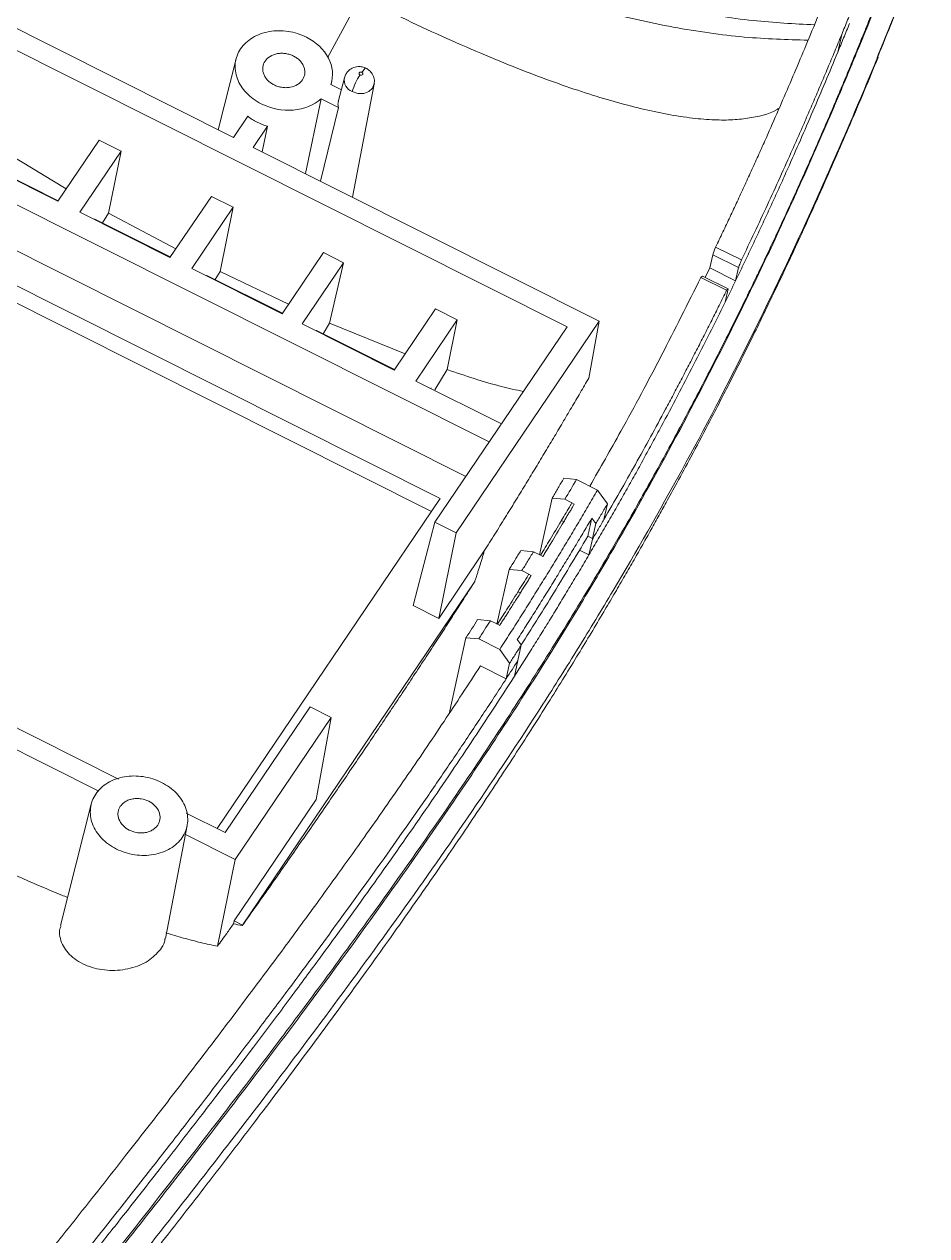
# Model space of a CAD drawing. Header units: inches. Extents: x 1631 to 3663, y 1126 to 1454.
# Drawn here: x 2028.72 to 2062.7, y 1239.83 to 1285.43 of the extents above; entities that cross this region are included whole.
import ezdxf

# ---------------------------------------------------------------- set-up
doc = ezdxf.new("R2010")
doc.units = ezdxf.units.IN
doc.header["$LTSCALE"] = 15

msp = doc.modelspace()

# ---------------------------------------------------------------- linework, layer by layer
at = {"color": 7, "linetype": 'Continuous', "lineweight": 15}
for p, q in [((2036.601, 1281.169), (2023.566, 1287.713)), ((2023.947, 1286.697), (2049.161, 1274.04)), ((2059.503, 1285.052), (2059.353, 1284.38)), ((2036.699, 1284.131), (2036.022, 1281.459)), ((2060.862, 1284.212), (2060.856, 1284.192)), ((2040.78, 1283.421), (2040.549, 1282.511)), ((2040.268, 1283.168), (2040.665, 1282.968)), ((2040.278, 1283.163), (2040.31, 1283.327)), ((2041.081, 1278.92), (2041.9, 1283.172)), ((2039.31, 1279.809), (2039.9, 1282.624)), ((2039.9, 1282.624), (2040.556, 1282.295)), ((2046.23, 1269.708), (2021.596, 1282.074)), ((2039.88, 1279.523), (2040.556, 1282.295)), ((2037.141, 1281.967), (2036.601, 1281.169)), ((2037.339, 1280.798), (2037.879, 1281.596)), ((2037.879, 1281.596), (2037.684, 1280.625)), ((2027.744, 1280.779), (2030.306, 1279.235)), ((2031.549, 1281.072), (2029.991, 1278.769)), ((2030.812, 1278.357), (2032.37, 1280.66)), ((2031.549, 1281.072), (2032.37, 1280.66)), ((2032.37, 1280.66), (2031.893, 1278.317)), ((2037.339, 1280.798), (2050.374, 1274.254)), ((2021.274, 1280.494), (2045.35, 1268.408)), ((2029.991, 1278.769), (2026.593, 1280.475)), ((2027.164, 1280.215), (2030.004, 1278.79)), ((2021.884, 1278.872), (2044.385, 1267.575)), ((2035.768, 1278.954), (2034.21, 1276.651)), ((2035.768, 1278.954), (2036.589, 1278.542)), ((2034.21, 1276.651), (2030.812, 1278.357)), ((2035.031, 1276.239), (2036.589, 1278.542)), ((2036.589, 1278.542), (2036.096, 1276.12)), ((2021.753, 1278.287), (2044.057, 1267.09)), ((2031.37, 1278.077), (2031.383, 1278.097)), ((2031.383, 1278.097), (2034.223, 1276.672)), ((2031.672, 1277.952), (2031.893, 1278.317)), ((2031.893, 1278.317), (2034.429, 1276.976)), ((2055.726, 1276.56), (2054.756, 1277.046)), ((2039.987, 1276.836), (2038.429, 1274.533)), ((2039.987, 1276.836), (2040.749, 1276.454)), ((2054.536, 1276.259), (2054.647, 1276.757)), ((2054.647, 1276.757), (2055.617, 1276.271)), ((2038.429, 1274.533), (2035.031, 1276.239)), ((2036.096, 1276.12), (2035.915, 1275.822)), ((2036.096, 1276.12), (2038.673, 1274.894)), ((2039.191, 1274.151), (2040.749, 1276.454)), ((2040.749, 1276.454), (2040.223, 1274.182)), ((2054.363, 1275.902), (2054.536, 1276.259)), ((2055.506, 1275.772), (2054.536, 1276.259)), ((2055.617, 1276.271), (2055.506, 1275.772)), ((2035.589, 1275.959), (2035.602, 1275.979)), ((2035.602, 1275.979), (2038.442, 1274.554)), ((2054.2, 1275.904), (2055.17, 1275.417)), ((2055.227, 1275.469), (2054.257, 1275.955)), ((2055.117, 1274.973), (2055.227, 1275.469)), ((2055.17, 1275.417), (2055.227, 1275.469)), ((2044.206, 1274.718), (2042.648, 1272.415)), ((2044.206, 1274.718), (2045.027, 1274.306)), ((2043.469, 1272.003), (2045.027, 1274.306)), ((2045.027, 1274.306), (2044.646, 1272.432)), ((2050.374, 1274.254), (2044.985, 1266.288)), ((2049.98, 1272.116), (2050.374, 1274.254)), ((2042.648, 1272.415), (2039.191, 1274.151)), ((2039.709, 1273.891), (2039.723, 1273.911)), ((2039.723, 1273.911), (2042.661, 1272.436)), ((2040.223, 1274.182), (2039.978, 1273.782)), ((2040.223, 1274.182), (2043.062, 1273.028)), ((2049.161, 1274.04), (2044.187, 1266.688)), ((2044.646, 1272.432), (2044.187, 1271.67)), ((2043.469, 1272.003), (2046.689, 1270.387)), ((2044.027, 1271.723), (2044.041, 1271.743)), ((2049.038, 1268.342), (2049.516, 1268.297)), ((2049.516, 1268.297), (2050.307, 1267.9)), ((2050.307, 1267.9), (2050.683, 1267.382)), ((2044.385, 1267.575), (2035.984, 1255.157)), ((2048.601, 1267.594), (2048.126, 1265.464)), ((2048.601, 1267.594), (2048.619, 1267.624)), ((2049.079, 1267.55), (2048.601, 1267.594)), ((2049.344, 1267.417), (2049.079, 1267.55)), ((2049.432, 1267.372), (2049.344, 1267.416)), ((2050.683, 1267.382), (2050.551, 1266.791)), ((2043.368, 1263.549), (2044.187, 1266.688)), ((2044.187, 1266.688), (2044.985, 1266.288)), ((2049.036, 1266.704), (2048.949, 1266.747)), ((2050.245, 1266.636), (2050.093, 1266.837)), ((2050.245, 1266.636), (2050.12, 1266.075)), ((2044.985, 1266.288), (2044.329, 1263.067)), ((2050.12, 1266.075), (2049.945, 1266.163)), ((2050.114, 1266.045), (2049.982, 1265.455)), ((2050.12, 1266.075), (2050.114, 1266.045)), ((2032.27, 1257.021), (2014.647, 1265.869)), ((2044.329, 1263.067), (2046.046, 1265.605)), ((2047.419, 1265.623), (2047.897, 1265.578)), ((2049.626, 1265.634), (2049.982, 1265.455)), ((2047.897, 1265.578), (2048.163, 1265.445)), ((2048.163, 1265.445), (2048.25, 1265.401)), ((2031.536, 1256.566), (2014.586, 1265.075)), ((2046.981, 1264.909), (2046.523, 1262.853)), ((2046.981, 1264.909), (2046.993, 1264.928)), ((2047.459, 1264.865), (2046.981, 1264.909)), ((2047.723, 1264.732), (2047.459, 1264.865)), ((2047.812, 1264.687), (2047.723, 1264.731)), ((2036.939, 1251.522), (2045.685, 1264.45)), ((2047.315, 1264.072), (2047.305, 1264.057)), ((2047.402, 1264.029), (2047.315, 1264.072)), ((2043.368, 1263.549), (2044.329, 1263.067)), ((2045.795, 1263.022), (2046.273, 1262.978)), ((2046.273, 1262.978), (2046.538, 1262.845)), ((2046.538, 1262.845), (2046.625, 1262.801)), ((2045.355, 1262.337), (2044.717, 1259.478)), ((2045.834, 1262.293), (2045.355, 1262.337)), ((2045.356, 1262.339), (2045.362, 1262.349)), ((2046.625, 1261.896), (2045.834, 1262.293)), ((2047.439, 1262.066), (2047.288, 1262.269)), ((2047.308, 1261.478), (2047.439, 1262.066)), ((2046.999, 1261.381), (2046.625, 1261.896)), ((2047.177, 1260.889), (2047.308, 1261.478)), ((2045.901, 1261.278), (2046.868, 1260.793)), ((2046.868, 1260.792), (2046.999, 1261.381)), ((2039.487, 1259.742), (2036.284, 1255.007)), ((2040.285, 1259.342), (2039.487, 1259.742)), ((2036.665, 1253.991), (2040.285, 1259.342)), ((2039.714, 1256.246), (2040.285, 1259.342)), ((2031.247, 1256.076), (2030.089, 1251.506)), ((2036.625, 1251.68), (2039.714, 1256.246)), ((2036.284, 1255.007), (2034.822, 1255.74)), ((2034.039, 1251.022), (2034.857, 1255.272)), ((2036.665, 1253.991), (2034.792, 1254.932)), ((2036.002, 1250.724), (2036.665, 1253.991)), ((2036.625, 1251.68), (2036.601, 1251.569)), ((2036.939, 1251.522), (2036.625, 1251.68)), ((2036.935, 1251.503), (2036.939, 1251.523))]:
    msp.add_line(p, q, dxfattribs=at)
at = {"color": 8, "linetype": 'Continuous', "lineweight": 15}
msp.add_line((2041.371, 1286.453), (2040.153, 1284.19), dxfattribs=at)
at = {"color": 8, "linetype": 'Continuous', "lineweight": 15, "flags": 128}
for points in [[(2041.436, 1283.625), (2041.479, 1283.685), (2041.518, 1283.731), (2041.551, 1283.763), (2041.578, 1283.778), (2041.595, 1283.778)], [(2041.906, 1283.219), (2041.904, 1283.201), (2041.842, 1283.033), (2041.703, 1282.903), (2041.508, 1282.832), (2041.288, 1282.83), (2041.075, 1282.897)]]:
    msp.add_lwpolyline(points, dxfattribs=at)
at = {"color": 8, "linetype": 'Continuous', "lineweight": 15}
msp.add_arc((2041.242, 1283.336), 0.469, 169.3082, 249.1166, dxfattribs=at)
at = {"color": 7, "linetype": 'Continuous', "lineweight": 15}
msp.add_arc((2043.219, 1282.277), 2.232, 146.0039, 163.8631, dxfattribs=at)
for points, knots in [([(2027.676, 1300.969), (2028.365, 1300.246), (2029.744, 1298.798), (2032.047, 1296.739), (2034.488, 1294.791), (2037.061, 1292.98), (2039.731, 1291.325), (2042.473, 1289.844), (2045.254, 1288.553), (2048.046, 1287.465), (2050.819, 1286.592), (2053.538, 1285.951), (2056.115, 1285.532), (2057.713, 1285.451), (2058.477, 1285.412)], [0, 0, 0, 0, 0.0840705, 0.1680946, 0.251991, 0.3358537, 0.419806, 0.5036376, 0.5874824, 0.6714352, 0.7552858, 0.8391966, 0.9232158, 1, 1, 1, 1]), ([(2058.235, 1284.834), (2057.442, 1284.857), (2055.801, 1284.906), (2053.171, 1285.29), (2050.417, 1285.903), (2047.614, 1286.759), (2044.796, 1287.839), (2041.993, 1289.134), (2039.237, 1290.63), (2036.557, 1292.309), (2033.983, 1294.153), (2031.548, 1296.144), (2029.258, 1298.254), (2027.894, 1299.741), (2027.211, 1300.485)], [0, 0, 0, 0, 0.078363, 0.162202, 0.245976, 0.329684, 0.413495, 0.497196, 0.580884, 0.664696, 0.748417, 0.83218, 0.916028, 1, 1, 1, 1]), ([(2061.97, 1289.252), (2061.885, 1289.028), (2061.714, 1288.579), (2061.454, 1287.905), (2061.19, 1287.23), (2060.924, 1286.553), (2060.653, 1285.875), (2060.379, 1285.195), (2060.194, 1284.742), (2060.101, 1284.515)], [0, 0, 0, 0, 0.1408607, 0.2823016, 0.4243696, 0.567116, 0.710596, 0.8548692, 1, 1, 1, 1]), ([(2060.837, 1284.185), (2061.172, 1285.008), (2061.801, 1286.554), (2062.402, 1288.118), (2062.684, 1288.849)], [0, 0, 0, 0, 0.532335, 1, 1, 1, 1]), ([(2062.705, 1288.874), (2062.606, 1288.616), (2062.408, 1288.098), (2062.107, 1287.322), (2061.802, 1286.546), (2061.493, 1285.768), (2061.18, 1284.99), (2060.968, 1284.472), (2060.862, 1284.212)], [0, 0, 0, 0, 0.165123, 0.33076, 0.496983, 0.663873, 0.831514, 1, 1, 1, 1]), ([(2057.15, 1282.28), (2057.115, 1282.256), (2056.798, 1282.046), (2056.16, 1281.91), (2055.323, 1281.821), (2054.589, 1281.829), (2053.747, 1281.907), (2052.817, 1282.06), (2051.824, 1282.28), (2050.789, 1282.557), (2049.688, 1282.898), (2048.522, 1283.303), (2047.255, 1283.784), (2045.89, 1284.344), (2044.431, 1284.984), (2042.917, 1285.687), (2041.893, 1286.195), (2041.371, 1286.453)], [0, 0, 0, 0, 0.010842, 0.098935, 0.144435, 0.192353, 0.246745, 0.307527, 0.367166, 0.430113, 0.496581, 0.566753, 0.640783, 0.725213, 0.813147, 0.904707, 1, 1, 1, 1]), ([(2059.948, 1286.145), (2059.874, 1285.962), (2059.726, 1285.597), (2059.577, 1285.233), (2059.503, 1285.052)], [0, 0, 0, 0, 0.501834, 1, 1, 1, 1]), ([(2039.345, 1284.947), (2039.132, 1285.054), (2038.897, 1285.128), (2038.419, 1285.2), (2038.175, 1285.197), (2037.717, 1285.116), (2037.503, 1285.038), (2037.135, 1284.816), (2036.981, 1284.673), (2036.759, 1284.345), (2036.691, 1284.16), (2036.648, 1283.775), (2036.675, 1283.575), (2036.819, 1283.192), (2036.936, 1283.009), (2037.245, 1282.686), (2037.435, 1282.546), (2037.648, 1282.439)], [0, 0, 0, 0, 0.125, 0.125, 0.25, 0.25, 0.375, 0.375, 0.5, 0.5, 0.625, 0.625, 0.75, 0.75, 0.875, 0.875, 1, 1, 1, 1]), ([(2059.353, 1284.38), (2059.427, 1284.56), (2059.576, 1284.921), (2059.723, 1285.283), (2059.797, 1285.465)], [0, 0, 0, 0, 0.498943, 1, 1, 1, 1]), ([(2040.268, 1283.168), (2040.375, 1283.483), (2040.342, 1283.84), (2040.009, 1284.48), (2039.711, 1284.763), (2039.345, 1284.947)], [0, 0, 0, 0, 0.5, 0.5, 1, 1, 1, 1]), ([(2054.756, 1277.046), (2054.847, 1277.236), (2055.028, 1277.613), (2055.297, 1278.183), (2055.564, 1278.753), (2055.829, 1279.325), (2056.091, 1279.897), (2056.351, 1280.47), (2056.673, 1281.189), (2057.057, 1282.059), (2057.501, 1283.086), (2057.945, 1284.128), (2058.237, 1284.831), (2058.383, 1285.183)], [0, 0, 0, 0, 0.07231, 0.144311, 0.216015, 0.287435, 0.358585, 0.429479, 0.500129, 0.623798, 0.748285, 0.873662, 1, 1, 1, 1]), ([(2059.503, 1285.052), (2059.415, 1284.84), (2059.241, 1284.417), (2058.977, 1283.787), (2058.713, 1283.162), (2058.448, 1282.543), (2058.183, 1281.93), (2057.917, 1281.322), (2057.584, 1280.569), (2057.181, 1279.67), (2056.704, 1278.629), (2056.219, 1277.589), (2055.891, 1276.904), (2055.726, 1276.56)], [0, 0, 0, 0, 0.072695, 0.145009, 0.216956, 0.288551, 0.359807, 0.430741, 0.501365, 0.624745, 0.748926, 0.873986, 1, 1, 1, 1]), ([(2060.122, 1284.499), (2060.029, 1284.274), (2059.843, 1283.822), (2059.56, 1283.144), (2059.272, 1282.463), (2058.979, 1281.778), (2058.681, 1281.09), (2058.378, 1280.399), (2057.87, 1279.253), (2057.055, 1277.463), (2055.603, 1274.41), (2053.699, 1270.66), (2051.977, 1267.538), (2050.62, 1265.19), (2049.487, 1263.285), (2047.375, 1259.877), (2045.038, 1256.36), (2042.085, 1252.146), (2039.923, 1249.188), (2037.581, 1246.067), (2035.703, 1243.613), (2033.461, 1240.736), (2030.154, 1236.555), (2026.682, 1232.282), (2023.298, 1228.238), (2021.171, 1225.739), (2019.268, 1223.534), (2018.012, 1222.106), (2017.397, 1221.407)], [0, 0, 0, 0, 0.007626, 0.015316, 0.023074, 0.030904, 0.038811, 0.0468, 0.054875, 0.078743, 0.109914, 0.165016, 0.219424, 0.234227, 0.262153, 0.300131, 0.383869, 0.426521, 0.507628, 0.535917, 0.591043, 0.639119, 0.691889, 0.819015, 0.874706, 0.918039, 0.95991, 1, 1, 1, 1]), ([(2060.101, 1284.515), (2060.01, 1284.294), (2059.828, 1283.852), (2059.554, 1283.193), (2059.278, 1282.541), (2059.002, 1281.893), (2058.725, 1281.252), (2058.447, 1280.615), (2058.167, 1279.983), (2057.887, 1279.357), (2057.605, 1278.736), (2057.323, 1278.119), (2057.04, 1277.509), (2056.756, 1276.904), (2056.472, 1276.304), (2056.187, 1275.71), (2055.637, 1274.576), (2054.812, 1272.92), (2053.702, 1270.782), (2052.576, 1268.699), (2051.271, 1266.379), (2049.768, 1263.828), (2048.069, 1261.086), (2046.311, 1258.376), (2044.208, 1255.265), (2042.099, 1252.284), (2040.02, 1249.436), (2038.069, 1246.821), (2035.903, 1243.983), (2033.515, 1240.919), (2031.109, 1237.878), (2028.762, 1234.962), (2026.474, 1232.165), (2024.244, 1229.482), (2021.998, 1226.826), (2019.744, 1224.201), (2018.229, 1222.478), (2017.474, 1221.619)], [0, 0, 0, 0, 0.007523, 0.015007, 0.022456, 0.029874, 0.037264, 0.044629, 0.051973, 0.059298, 0.066604, 0.07389, 0.081155, 0.088398, 0.095618, 0.102813, 0.109985, 0.13712, 0.164355, 0.19167, 0.219097, 0.258465, 0.299115, 0.339705, 0.38269, 0.447367, 0.488232, 0.529308, 0.584817, 0.640392, 0.695832, 0.750987, 0.80095, 0.850952, 0.900877, 0.950602, 1, 1, 1, 1]), ([(2038.13, 1283.151), (2038.108, 1283.162), (2038.064, 1283.185), (2038.004, 1283.226), (2037.947, 1283.27), (2037.876, 1283.337), (2037.799, 1283.432), (2037.735, 1283.558), (2037.702, 1283.69), (2037.702, 1283.859), (2037.776, 1284.055), (2037.97, 1284.238), (2038.204, 1284.326), (2038.416, 1284.345), (2038.575, 1284.331), (2038.727, 1284.296), (2038.818, 1284.256), (2038.863, 1284.235)], [0, 0, 0, 0, 0.030179, 0.060114, 0.090076, 0.120333, 0.185331, 0.250543, 0.315541, 0.380753, 0.500411, 0.62007, 0.749587, 0.814585, 0.879797, 0.939846, 1, 1, 1, 1]), ([(2055.506, 1275.772), (2055.602, 1275.972), (2055.795, 1276.371), (2056.081, 1276.973), (2056.365, 1277.576), (2056.646, 1278.18), (2056.924, 1278.785), (2057.199, 1279.391), (2057.54, 1280.151), (2057.947, 1281.071), (2058.419, 1282.158), (2058.888, 1283.262), (2059.198, 1284.006), (2059.353, 1284.38)], [0, 0, 0, 0, 0.072413, 0.144484, 0.216229, 0.28766, 0.358792, 0.429638, 0.500213, 0.623843, 0.748298, 0.873659, 1, 1, 1, 1]), ([(2017.009, 1219.187), (2017.544, 1219.797), (2018.675, 1221.088), (2020.342, 1223.02), (2021.955, 1224.91), (2023.314, 1226.52), (2024.431, 1227.854), (2025.321, 1228.924), (2026.084, 1229.847), (2026.717, 1230.616), (2027.179, 1231.179), (2027.495, 1231.567), (2027.727, 1231.851), (2027.937, 1232.108), (2028.168, 1232.392), (2028.43, 1232.714), (2028.771, 1233.135), (2029.191, 1233.653), (2029.688, 1234.27), (2030.621, 1235.43), (2032.01, 1237.173), (2033.799, 1239.443), (2035.637, 1241.805), (2037.508, 1244.246), (2039.437, 1246.815), (2041.295, 1249.346), (2043.018, 1251.754), (2044.567, 1253.976), (2045.997, 1256.088), (2047.303, 1258.078), (2048.487, 1259.935), (2049.554, 1261.662), (2050.354, 1262.993), (2050.92, 1263.954), (2051.286, 1264.583), (2051.635, 1265.189), (2051.969, 1265.774), (2052.288, 1266.338), (2052.595, 1266.889), (2052.931, 1267.494), (2053.34, 1268.242), (2053.867, 1269.22), (2054.523, 1270.461), (2055.308, 1271.984), (2056.146, 1273.66), (2057.019, 1275.459), (2057.904, 1277.344), (2058.849, 1279.432), (2059.852, 1281.729), (2060.524, 1283.344), (2060.873, 1284.183)], [0, 0, 0, 0, 0.034214, 0.0723339, 0.1072375, 0.1384663, 0.1605742, 0.1800004, 0.1966719, 0.2105464, 0.2215991, 0.2270679, 0.2314277, 0.2369111, 0.2409408, 0.246728, 0.2542716, 0.2635686, 0.2746133, 0.2873605, 0.3257776, 0.3675659, 0.4075974, 0.4500009, 0.4945058, 0.5389216, 0.5765986, 0.6117396, 0.6441849, 0.673788, 0.7005537, 0.7247295, 0.746463, 0.7552703, 0.763691, 0.7717492, 0.7794666, 0.7868644, 0.7939655, 0.8010012, 0.8104081, 0.8228872, 0.8384912, 0.8573313, 0.8795219, 0.8996565, 0.9218161, 0.9458805, 0.9718881, 1, 1, 1, 1]), ([(2018.08, 1221.025), (2021.928, 1225.38), (2025.695, 1229.85), (2031.228, 1236.669), (2033.052, 1238.961), (2036.661, 1243.579), (2038.445, 1245.906), (2041.119, 1249.509), (2042.009, 1250.728), (2043.793, 1253.22), (2044.686, 1254.494), (2046.469, 1257.107), (2047.36, 1258.448), (2048.693, 1260.526), (2049.137, 1261.231), (2050.021, 1262.659), (2050.46, 1263.383), (2051.771, 1265.587), (2052.636, 1267.099), (2054.345, 1270.225), (2055.189, 1271.84), (2056.857, 1275.186), (2057.68, 1276.915), (2058.899, 1279.609), (2059.3, 1280.519), (2060.089, 1282.352), (2060.478, 1283.278), (2060.862, 1284.212)], [0, 0, 0, 0, 0.25, 0.25, 0.375, 0.375, 0.5, 0.5, 0.5625, 0.5625, 0.625, 0.625, 0.6875, 0.6875, 0.71875, 0.71875, 0.75, 0.75, 0.8125, 0.8125, 0.875, 0.875, 0.9375, 0.9375, 0.96875, 0.96875, 1, 1, 1, 1]), ([(2038.863, 1284.235), (2038.885, 1284.224), (2038.929, 1284.2), (2038.989, 1284.16), (2039.046, 1284.116), (2039.117, 1284.049), (2039.194, 1283.954), (2039.258, 1283.828), (2039.291, 1283.696), (2039.291, 1283.527), (2039.216, 1283.331), (2039.023, 1283.148), (2038.788, 1283.06), (2038.577, 1283.041), (2038.418, 1283.055), (2038.266, 1283.09), (2038.175, 1283.13), (2038.13, 1283.151)], [0, 0, 0, 0, 0.0301791, 0.0601144, 0.090076, 0.1203331, 0.1853311, 0.2505429, 0.3155409, 0.3807528, 0.5004112, 0.6200695, 0.7495868, 0.8145849, 0.8797968, 0.9398462, 1, 1, 1, 1]), ([(2041.595, 1283.778), (2041.545, 1283.798), (2041.45, 1283.836), (2041.267, 1283.846), (2041.076, 1283.799), (2040.923, 1283.685), (2040.826, 1283.555), (2040.796, 1283.469), (2040.78, 1283.422)], [0, 0, 0, 0, 0.158943, 0.305283, 0.528175, 0.731216, 0.854806, 1, 1, 1, 1]), ([(2041.436, 1283.625), (2041.43, 1283.628), (2041.418, 1283.633), (2041.399, 1283.635), (2041.368, 1283.633), (2041.33, 1283.611), (2041.326, 1283.57), (2041.344, 1283.54), (2041.36, 1283.53), (2041.368, 1283.525)], [0, 0, 0, 0, 0.0852, 0.168021, 0.254584, 0.500324, 0.746064, 0.872269, 1, 1, 1, 1]), ([(2041.368, 1283.525), (2041.384, 1283.517), (2041.405, 1283.513), (2041.444, 1283.52), (2041.459, 1283.531), (2041.475, 1283.554), (2041.478, 1283.571), (2041.466, 1283.603), (2041.451, 1283.617), (2041.436, 1283.625)], [0, 0, 0, 0, 0.25, 0.25, 0.5, 0.5, 0.75, 0.75, 1, 1, 1, 1]), ([(2041.9, 1283.171), (2041.905, 1283.24), (2041.916, 1283.375), (2041.84, 1283.56), (2041.726, 1283.7), (2041.631, 1283.756), (2041.587, 1283.781)], [0, 0, 0, 0, 0.28194, 0.552411, 0.794736, 1, 1, 1, 1]), ([(2037.648, 1282.439), (2038.015, 1282.255), (2038.447, 1282.171), (2039.258, 1282.238), (2039.634, 1282.388), (2039.9, 1282.624)], [0, 0, 0, 0, 0.5, 0.5, 1, 1, 1, 1]), ([(2040.556, 1282.295), (2040.541, 1282.356), (2040.522, 1282.43), (2040.551, 1282.496), (2040.556, 1282.509)], [0, 0, 0, 0, 0.8145902, 1, 1, 1, 1]), ([(2055.617, 1276.271), (2055.622, 1276.284), (2055.632, 1276.312), (2055.649, 1276.368), (2055.678, 1276.427), (2055.704, 1276.496), (2055.719, 1276.538), (2055.726, 1276.56)], [0, 0, 0, 0, 0.141821, 0.283642, 0.568418, 0.783298, 1, 1, 1, 1]), ([(2050.018, 1268.046), (2050.409, 1268.73), (2051.318, 1270.322), (2052.717, 1272.939), (2053.709, 1274.921), (2054.2, 1275.904)], [0, 0, 0, 0, 0.275672, 0.640811, 1, 1, 1, 1]), ([(2055.17, 1275.417), (2055.076, 1275.228), (2054.889, 1274.849), (2054.606, 1274.284), (2054.321, 1273.721), (2054.034, 1273.16), (2053.746, 1272.602), (2053.455, 1272.045), (2053.163, 1271.491), (2052.78, 1270.774), (2052.305, 1269.895), (2051.731, 1268.858), (2051.146, 1267.82), (2050.751, 1267.136), (2050.551, 1266.791)], [0, 0, 0, 0, 0.062214, 0.124621, 0.187232, 0.250057, 0.313107, 0.376391, 0.43992, 0.503703, 0.624802, 0.747845, 0.872892, 1, 1, 1, 1]), ([(2049.982, 1265.455), (2050.101, 1265.656), (2050.336, 1266.056), (2050.687, 1266.661), (2051.034, 1267.265), (2051.376, 1267.869), (2051.715, 1268.474), (2052.049, 1269.078), (2052.379, 1269.682), (2052.804, 1270.467), (2053.32, 1271.439), (2053.927, 1272.606), (2054.526, 1273.782), (2054.92, 1274.577), (2055.117, 1274.973)], [0, 0, 0, 0, 0.067757, 0.134874, 0.201359, 0.267223, 0.332474, 0.397123, 0.46118, 0.524656, 0.644757, 0.763961, 0.882348, 1, 1, 1, 1]), ([(2044.646, 1272.432), (2045.329, 1272.201), (2046.295, 1271.875), (2047.239, 1271.668), (2047.515, 1271.608)], [0, 0, 0, 0, 0.707311, 1, 1, 1, 1]), ([(2049.98, 1272.116), (2049.872, 1271.93), (2049.654, 1271.555), (2049.324, 1270.993), (2048.988, 1270.424), (2048.646, 1269.848), (2048.296, 1269.265), (2047.94, 1268.675), (2047.577, 1268.077), (2047.206, 1267.471), (2046.827, 1266.857), (2046.439, 1266.232), (2046.178, 1265.816), (2046.046, 1265.605)], [0, 0, 0, 0, 0.082086, 0.165725, 0.250968, 0.337874, 0.426505, 0.516926, 0.609228, 0.703538, 0.799999, 0.898765, 1, 1, 1, 1]), ([(2049.038, 1268.342), (2048.968, 1268.221), (2048.828, 1267.981), (2048.688, 1267.743), (2048.619, 1267.624)], [0, 0, 0, 0, 0.5016946, 1, 1, 1, 1]), ([(2050.307, 1267.9), (2050.19, 1267.699), (2049.954, 1267.293), (2049.598, 1266.691), (2049.239, 1266.088), (2048.876, 1265.487), (2048.509, 1264.886), (2048.139, 1264.286), (2047.766, 1263.687), (2047.388, 1263.089), (2047.008, 1262.491), (2046.753, 1262.095), (2046.625, 1261.896)], [0, 0, 0, 0, 0.096343, 0.193471, 0.291396, 0.390129, 0.48968, 0.590059, 0.691273, 0.79333, 0.896237, 1, 1, 1, 1]), ([(2049.378, 1267.282), (2049.356, 1267.241), (2049.312, 1267.158), (2049.233, 1267.036), (2049.154, 1266.911), (2049.106, 1266.825), (2049.082, 1266.781)], [0, 0, 0, 0, 0.2392336, 0.4870372, 0.7414516, 1, 1, 1, 1]), ([(2050.683, 1267.382), (2050.61, 1267.258), (2050.464, 1267.008), (2050.318, 1266.76), (2050.245, 1266.636)], [0, 0, 0, 0, 0.498614, 1, 1, 1, 1]), ([(2050.093, 1266.837), (2049.98, 1266.647), (2049.754, 1266.264), (2049.413, 1265.695), (2049.068, 1265.125), (2048.72, 1264.554), (2048.367, 1263.982), (2048.011, 1263.411), (2047.651, 1262.838), (2047.409, 1262.459), (2047.288, 1262.268)], [0, 0, 0, 0, 0.120763, 0.242711, 0.365856, 0.490213, 0.615793, 0.74261, 0.870675, 1, 1, 1, 1]), ([(2049.943, 1266.16), (2049.955, 1266.216), (2049.979, 1266.328), (2050.029, 1266.553), (2050.067, 1266.723), (2050.093, 1266.837)], [0, 0, 0, 0, 0.249996, 0.500005, 1, 1, 1, 1]), ([(2050.551, 1266.791), (2050.478, 1266.666), (2050.333, 1266.417), (2050.187, 1266.169), (2050.114, 1266.045)], [0, 0, 0, 0, 0.499989, 1, 1, 1, 1]), ([(2047.436, 1262.07), (2047.816, 1262.67), (2048.654, 1263.996), (2049.487, 1265.395), (2049.943, 1266.16)], [0, 0, 0, 0, 0.452888, 1, 1, 1, 1]), ([(2046.046, 1265.605), (2046.018, 1265.51), (2045.96, 1265.312), (2045.882, 1265.066), (2045.819, 1264.868), (2045.772, 1264.72), (2045.729, 1264.583), (2045.697, 1264.491), (2045.684, 1264.453)], [0, 0, 0, 0, 0.243927, 0.512306, 0.640786, 0.758197, 0.898937, 1, 1, 1, 1]), ([(2047.419, 1265.623), (2047.348, 1265.506), (2047.206, 1265.273), (2047.063, 1265.043), (2046.993, 1264.928)], [0, 0, 0, 0, 0.503652, 1, 1, 1, 1]), ([(2048.607, 1265.989), (2048.58, 1265.941), (2048.526, 1265.843), (2048.432, 1265.7), (2048.337, 1265.553), (2048.279, 1265.452), (2048.25, 1265.401)], [0, 0, 0, 0, 0.2395587, 0.4875178, 0.7418549, 1, 1, 1, 1]), ([(2049.982, 1265.455), (2049.865, 1265.256), (2049.63, 1264.86), (2049.278, 1264.273), (2048.927, 1263.692), (2048.576, 1263.119), (2048.226, 1262.552), (2047.876, 1261.991), (2047.526, 1261.436), (2047.293, 1261.071), (2047.177, 1260.889)], [0, 0, 0, 0, 0.1261663, 0.2520016, 0.3775062, 0.5026793, 0.6275187, 0.7520214, 0.8761835, 1, 1, 1, 1]), ([(2047.459, 1264.865), (2047.531, 1264.981), (2047.677, 1265.218), (2047.823, 1265.457), (2047.897, 1265.578)], [0, 0, 0, 0, 0.492617, 1, 1, 1, 1]), ([(2045.684, 1264.453), (2045.562, 1264.261), (2045.313, 1263.872), (2044.936, 1263.285), (2044.55, 1262.686), (2044.153, 1262.076), (2043.745, 1261.452), (2043.326, 1260.815), (2042.895, 1260.163), (2042.452, 1259.497), (2041.995, 1258.815), (2041.525, 1258.118), (2040.883, 1257.172), (2040.061, 1255.971), (2039.052, 1254.513), (2038.004, 1253.014), (2037.296, 1252.014), (2036.935, 1251.503)], [0, 0, 0, 0, 0.040955, 0.083056, 0.12635, 0.170892, 0.216747, 0.263991, 0.312701, 0.362964, 0.414861, 0.468441, 0.52374, 0.634861, 0.751417, 0.873195, 1, 1, 1, 1]), ([(2047.79, 1264.651), (2047.762, 1264.603), (2047.704, 1264.504), (2047.608, 1264.359), (2047.509, 1264.208), (2047.448, 1264.105), (2047.417, 1264.052)], [0, 0, 0, 0, 0.2367101, 0.4853984, 0.7389313, 1, 1, 1, 1]), ([(2047.402, 1264.029), (2047.37, 1263.973), (2047.303, 1263.86), (2047.191, 1263.692), (2047.077, 1263.52), (2047.006, 1263.402), (2046.97, 1263.343)], [0, 0, 0, 0, 0.23969, 0.487755, 0.742097, 1, 1, 1, 1]), ([(2046.97, 1263.343), (2046.944, 1263.299), (2046.89, 1263.209), (2046.801, 1263.076), (2046.71, 1262.941), (2046.654, 1262.848), (2046.625, 1262.801)], [0, 0, 0, 0, 0.240831, 0.489301, 0.743254, 1, 1, 1, 1]), ([(2045.795, 1263.022), (2045.723, 1262.909), (2045.579, 1262.684), (2045.434, 1262.461), (2045.362, 1262.349)], [0, 0, 0, 0, 0.500947, 1, 1, 1, 1]), ([(2047.439, 1262.066), (2047.366, 1261.952), (2047.22, 1261.723), (2047.073, 1261.496), (2046.999, 1261.381)], [0, 0, 0, 0, 0.496604, 1, 1, 1, 1]), ([(2029.453, 1238.943), (2029.861, 1239.454), (2030.897, 1240.75), (2032.449, 1242.723), (2034.115, 1244.862), (2035.636, 1246.841), (2037.1, 1248.772), (2038.478, 1250.62), (2039.946, 1252.622), (2041.471, 1254.744), (2043.043, 1256.992), (2044.505, 1259.141), (2045.444, 1260.579), (2045.901, 1261.279)], [0, 0, 0, 0, 0.072981, 0.185015, 0.279942, 0.375174, 0.462477, 0.547699, 0.627846, 0.731833, 0.827403, 0.915964, 1, 1, 1, 1]), ([(2029.261, 1236.58), (2029.588, 1236.988), (2030.25, 1237.811), (2031.248, 1239.064), (2032.437, 1240.566), (2033.689, 1242.162), (2035.442, 1244.417), (2037.072, 1246.548), (2038.674, 1248.683), (2040.14, 1250.664), (2041.849, 1253.021), (2043.481, 1255.343), (2044.696, 1257.119), (2045.546, 1258.385), (2046.37, 1259.634), (2046.91, 1260.475), (2047.177, 1260.889)], [0, 0, 0, 0, 0.053602, 0.108328, 0.164176, 0.249966, 0.316255, 0.456659, 0.523717, 0.585901, 0.703788, 0.811701, 0.860842, 0.908595, 0.954976, 1, 1, 1, 1]), ([(2046.869, 1260.794), (2046.724, 1260.57), (2046.431, 1260.118), (2045.987, 1259.443), (2045.535, 1258.763), (2045.075, 1258.077), (2044.606, 1257.386), (2044.13, 1256.689), (2043.197, 1255.34), (2041.756, 1253.301), (2040.127, 1251.06), (2038.732, 1249.177), (2037.213, 1247.154), (2035.666, 1245.132), (2034.011, 1242.999), (2032.68, 1241.301), (2031.261, 1239.506), (2030.321, 1238.332), (2029.854, 1237.748)], [0, 0, 0, 0, 0.025819, 0.052107, 0.078868, 0.106104, 0.133817, 0.16201, 0.190685, 0.299144, 0.417556, 0.479799, 0.54673, 0.686714, 0.753098, 0.837741, 0.919324, 1, 1, 1, 1]), ([(2034.671, 1254.823), (2034.782, 1254.987), (2034.85, 1255.173), (2034.893, 1255.558), (2034.866, 1255.757), (2034.722, 1256.14), (2034.605, 1256.324), (2034.296, 1256.647), (2034.106, 1256.786), (2033.68, 1257), (2033.445, 1257.074), (2032.967, 1257.146), (2032.724, 1257.144), (2032.265, 1257.063), (2032.051, 1256.984), (2031.683, 1256.763), (2031.529, 1256.62), (2031.418, 1256.456)], [0, 0, 0, 0, 0.125, 0.125, 0.25, 0.25, 0.375, 0.375, 0.5, 0.5, 0.625, 0.625, 0.75, 0.75, 0.875, 0.875, 1, 1, 1, 1]), ([(2030.356, 1252.561), (2030.283, 1252.591), (2029.962, 1252.72), (2029.382, 1252.964), (2028.608, 1253.298), (2027.806, 1253.655), (2026.974, 1254.033), (2026.21, 1254.39), (2025.21, 1254.865), (2023.915, 1255.494), (2022.824, 1256.039), (2022.243, 1256.329)], [0, 0, 0, 0, 0.026759, 0.118139, 0.213117, 0.311721, 0.413978, 0.519908, 0.594233, 0.784091, 1, 1, 1, 1]), ([(2031.418, 1256.456), (2031.307, 1256.292), (2031.239, 1256.106), (2031.197, 1255.721), (2031.223, 1255.522), (2031.367, 1255.139), (2031.484, 1254.955), (2031.793, 1254.632), (2031.983, 1254.493), (2032.409, 1254.279), (2032.644, 1254.205), (2033.122, 1254.133), (2033.366, 1254.135), (2033.824, 1254.216), (2034.038, 1254.295), (2034.406, 1254.516), (2034.56, 1254.659), (2034.671, 1254.823)], [0, 0, 0, 0, 0.125, 0.125, 0.25, 0.25, 0.375, 0.375, 0.5, 0.5, 0.625, 0.625, 0.75, 0.75, 0.875, 0.875, 1, 1, 1, 1]), ([(2032.341, 1255.993), (2032.354, 1256.009), (2032.378, 1256.043), (2032.422, 1256.088), (2032.471, 1256.13), (2032.546, 1256.183), (2032.655, 1256.237), (2032.805, 1256.277), (2032.964, 1256.291), (2033.173, 1256.274), (2033.42, 1256.195), (2033.665, 1256.018), (2033.796, 1255.818), (2033.84, 1255.642), (2033.838, 1255.514), (2033.81, 1255.392), (2033.768, 1255.322), (2033.748, 1255.287)], [0, 0, 0, 0, 0.0301791, 0.0601144, 0.090076, 0.1203331, 0.1853311, 0.2505429, 0.3155409, 0.3807528, 0.5004112, 0.6200695, 0.7495868, 0.8145849, 0.8797968, 0.9398462, 1, 1, 1, 1]), ([(2033.748, 1255.287), (2033.736, 1255.27), (2033.711, 1255.236), (2033.668, 1255.191), (2033.619, 1255.149), (2033.543, 1255.097), (2033.434, 1255.042), (2033.284, 1255.002), (2033.125, 1254.988), (2032.917, 1255.005), (2032.669, 1255.084), (2032.424, 1255.261), (2032.294, 1255.461), (2032.25, 1255.637), (2032.251, 1255.765), (2032.279, 1255.887), (2032.321, 1255.957), (2032.341, 1255.993)], [0, 0, 0, 0, 0.0301791, 0.0601144, 0.090076, 0.1203331, 0.1853311, 0.2505429, 0.3155409, 0.3807528, 0.5004112, 0.6200695, 0.7495868, 0.8145849, 0.8797968, 0.9398462, 1, 1, 1, 1]), ([(2033.85, 1250.598), (2033.71, 1250.447), (2033.428, 1250.145), (2032.724, 1249.863), (2031.938, 1249.781), (2031.159, 1249.926), (2030.52, 1250.278), (2030.171, 1250.708), (2030.063, 1251.086), (2030.034, 1251.33), (2030.094, 1251.46), (2030.112, 1251.499)], [0, 0, 0, 0, 0.133397, 0.26799, 0.40477, 0.542749, 0.683588, 0.82237, 0.897883, 0.969237, 1, 1, 1, 1]), ([(2036, 1250.725), (2036.058, 1250.806), (2036.173, 1250.967), (2036.375, 1251.248), (2036.518, 1251.449), (2036.603, 1251.568)], [0, 0, 0, 0, 0.2888325, 0.5750355, 1, 1, 1, 1]), ([(2033.85, 1250.598), (2033.914, 1250.695), (2034.005, 1250.834), (2034.02, 1250.981), (2034.025, 1251.025)], [0, 0, 0, 0, 0.701003, 1, 1, 1, 1]), ([(2036.002, 1250.724), (2035.898, 1250.746), (2035.688, 1250.79), (2035.37, 1250.865), (2035.047, 1250.946), (2034.719, 1251.034), (2034.389, 1251.127), (2034.167, 1251.194), (2034.056, 1251.227)], [0, 0, 0, 0, 0.162535, 0.327, 0.493193, 0.660902, 0.829911, 1, 1, 1, 1])]:
    msp.add_open_spline(points, degree=3, knots=knots, dxfattribs=at)
for points in [[(2061.993, 1289.232), (2061.387, 1287.641), (2060.764, 1286.061), (2060.122, 1284.499)], [(2058.383, 1285.183), (2058.557, 1285.605), (2058.73, 1286.028), (2058.902, 1286.453)], [(2060.122, 1284.499), (2060.117, 1284.504), (2060.11, 1284.509), (2060.101, 1284.515)], [(2037.488, 1281.749), (2037.364, 1281.811), (2037.247, 1281.885), (2037.141, 1281.967)], [(2037.879, 1281.596), (2037.744, 1281.635), (2037.612, 1281.687), (2037.488, 1281.749)], [(2054.647, 1276.757), (2054.684, 1276.854), (2054.72, 1276.95), (2054.756, 1277.046)], [(2054.2, 1275.904), (2054.219, 1275.921), (2054.238, 1275.938), (2054.257, 1275.955)], [(2055.506, 1275.772), (2055.376, 1275.505), (2055.246, 1275.239), (2055.117, 1274.973)], [(2049.079, 1267.55), (2049.225, 1267.798), (2049.371, 1268.048), (2049.516, 1268.297)], [(2049.29, 1267.326), (2049.308, 1267.356), (2049.326, 1267.386), (2049.344, 1267.416)], [(2048.958, 1266.764), (2049.069, 1266.951), (2049.18, 1267.138), (2049.29, 1267.326)], [(2049.432, 1267.372), (2049.414, 1267.342), (2049.396, 1267.312), (2049.378, 1267.282)], [(2048.519, 1266.033), (2048.662, 1266.27), (2048.805, 1266.508), (2048.949, 1266.747)], [(2049.036, 1266.704), (2048.893, 1266.465), (2048.75, 1266.226), (2048.607, 1265.989)], [(2048.949, 1266.748), (2048.952, 1266.753), (2048.955, 1266.758), (2048.958, 1266.764)], [(2049.082, 1266.781), (2049.067, 1266.755), (2049.051, 1266.73), (2049.036, 1266.704)], [(2048.163, 1265.445), (2048.281, 1265.64), (2048.4, 1265.836), (2048.519, 1266.033)], [(2047.315, 1264.073), (2047.443, 1264.28), (2047.572, 1264.488), (2047.702, 1264.697)], [(2047.702, 1264.697), (2047.709, 1264.708), (2047.716, 1264.72), (2047.723, 1264.731)], [(2047.812, 1264.687), (2047.804, 1264.675), (2047.797, 1264.663), (2047.79, 1264.651)], [(2046.882, 1263.387), (2047.023, 1263.609), (2047.164, 1263.833), (2047.305, 1264.057)], [(2047.417, 1264.052), (2047.412, 1264.044), (2047.407, 1264.037), (2047.402, 1264.029)], [(2046.538, 1262.845), (2046.652, 1263.025), (2046.767, 1263.206), (2046.882, 1263.387)], [(2046.273, 1262.978), (2046.127, 1262.749), (2045.98, 1262.52), (2045.834, 1262.293)], [(2046.869, 1260.794), (2047.016, 1261.022), (2047.162, 1261.25), (2047.308, 1261.478)], [(2036.935, 1251.503), (2036.825, 1251.524), (2036.714, 1251.546), (2036.601, 1251.57)]]:
    msp.add_open_spline(points, degree=3, dxfattribs=at)

doc.saveas('drawing.dxf')
